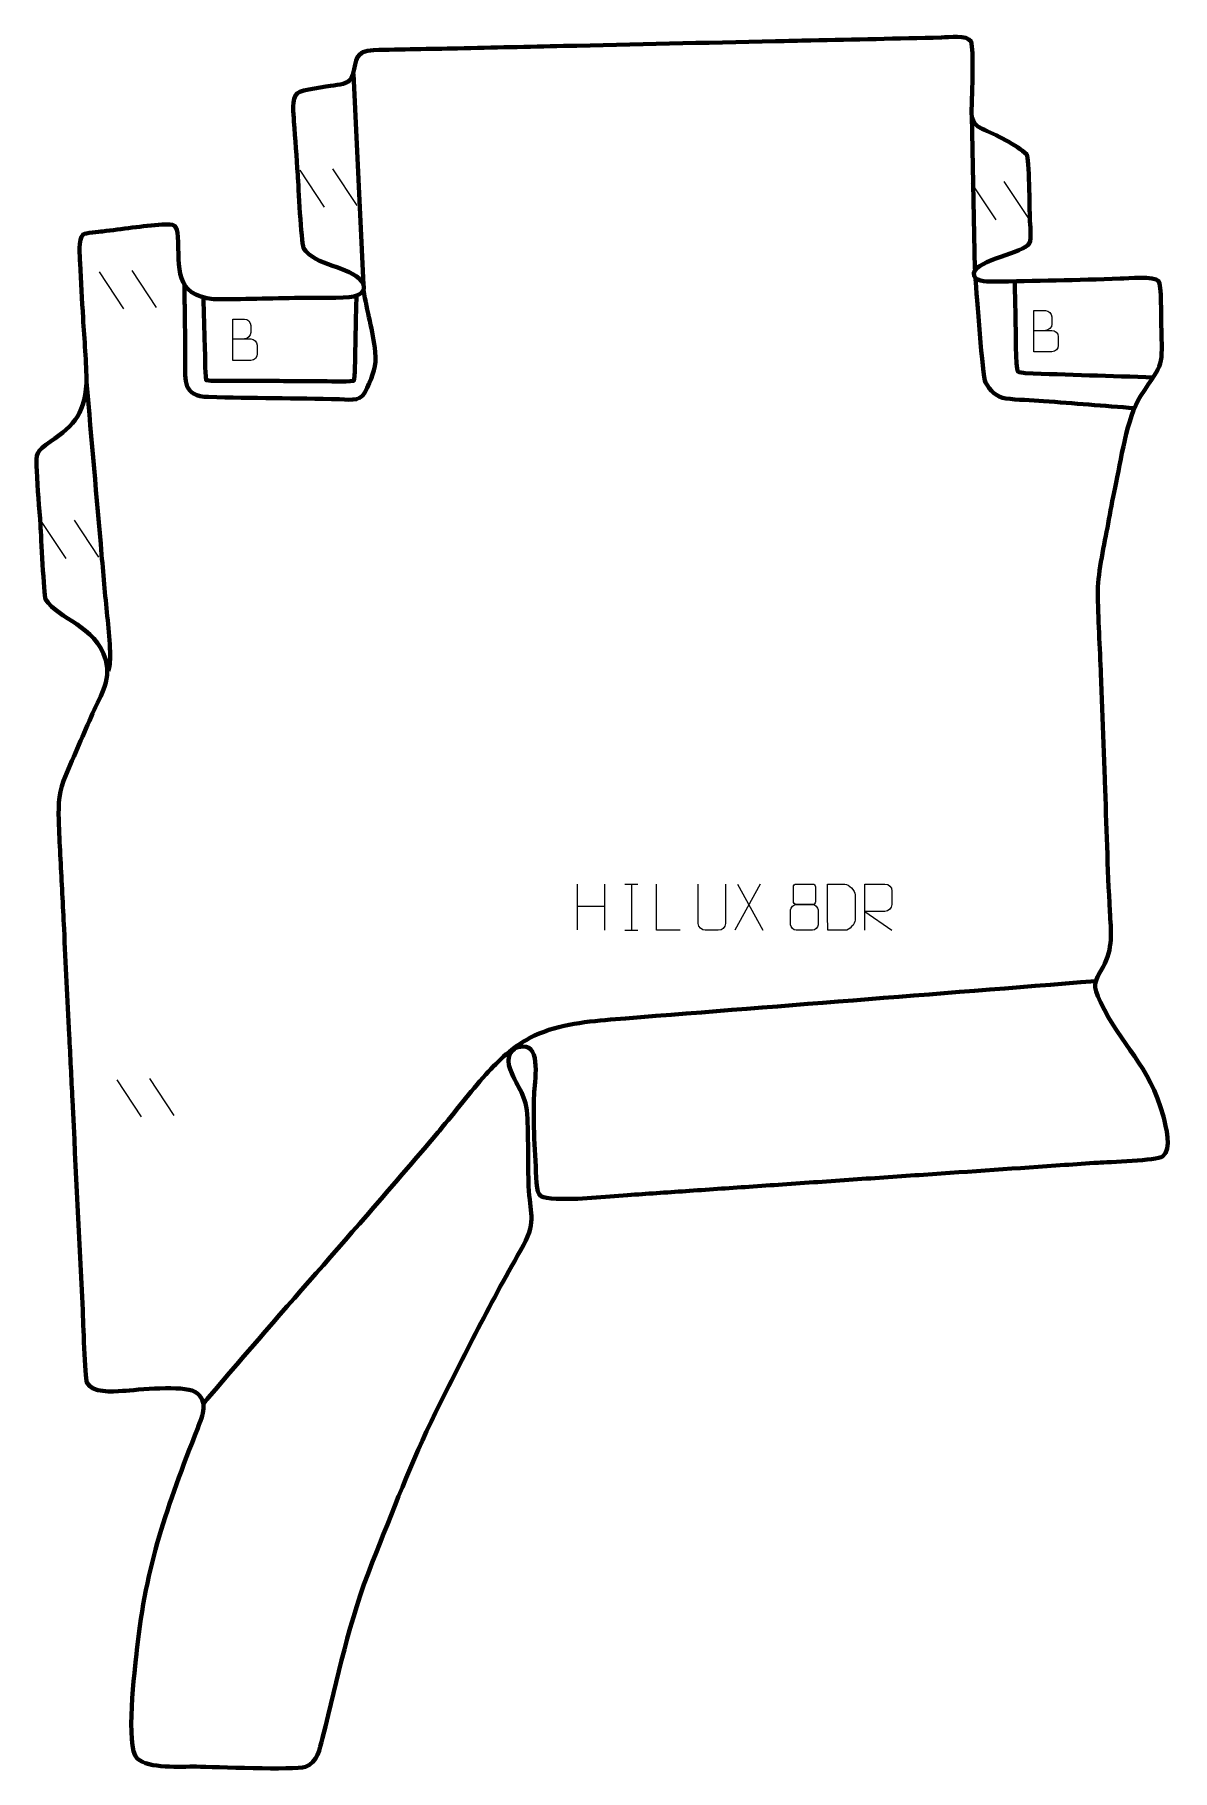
# Model space of a CAD drawing. Header units: millimetres. Extents: x -307 to 308, y -469 to 469.
import ezdxf

# ---------------------------------------------------------------- set-up
doc = ezdxf.new("R2010")
doc.units = ezdxf.units.MM
doc.header["$MEASUREMENT"] = 0
for name, color, linetype in [('layer 1', 7, 'Continuous'), ('layer 2', 7, 'Continuous'), ('layer 3', 7, 'Continuous')]:
    doc.layers.add(name, color=color, linetype=linetype)

msp = doc.modelspace()

# ---------------------------------------------------------------- linework, layer by layer
at = {"layer": 'layer 1', "color": 250, "lineweight": 9}
for points in [[(-163.4908, 395.9536), (-163.4908, 395.9536), (-150.2461, 375.9656), (-150.2461, 375.9656)], [(-145.7776, 396.7235), (-145.7776, 396.7235), (-132.5329, 376.7355), (-132.5329, 376.7355)], [(199.5177, 389.0745), (199.5177, 389.0745), (212.7624, 369.0865), (212.7624, 369.0865)], [(217.2309, 389.8444), (217.2309, 389.8444), (230.4756, 369.8564), (230.4756, 369.8564)], [(-271.97, 340.9203), (-271.97, 340.9203), (-258.7253, 320.9323), (-258.7253, 320.9323)], [(-254.2568, 341.6902), (-254.2568, 341.6902), (-241.0121, 321.7022), (-241.0121, 321.7022)], [(-285.4776, 206.7527), (-285.4776, 206.7527), (-272.2329, 186.7647), (-272.2329, 186.7647)], [(-303.1908, 205.9828), (-303.1908, 205.9828), (-289.9461, 185.9948), (-289.9461, 185.9948)], [(-13.4406, 10.0312), (-13.4406, 10.0312), (-13.4406, -14.7463), (-13.4406, -14.7463)], [(1.2027, 10.0312), (1.2027, 10.0312), (1.2027, -14.9223), (1.2027, -14.9223)], [(12.216, 10.0135), (12.216, 10.0135), (19.3841, 10.0135), (19.3841, 10.0135)], [(15.8, 10.0135), (15.8, 10.0135), (15.8, -14.94), (15.8, -14.94)], [(85.4685, 10.0135), (85.4685, 10.0135), (71.7279, -14.8823), (71.7279, -14.8823)], [(73.1825, 10.0135), (73.1825, 10.0135), (86.9231, -14.94), (86.9231, -14.94)], [(-13.4406, -1.8511), (-13.4406, -1.8511), (1.2027, -1.8507), (1.2027, -1.8507)], [(12.216, -14.94), (12.216, -14.94), (19.3841, -14.94), (19.3841, -14.94)], [(-262.4185, -95.8047), (-262.4185, -95.8047), (-249.1738, -115.7927), (-249.1738, -115.7927)], [(-244.7053, -95.0348), (-244.7053, -95.0348), (-231.4606, -115.0228), (-231.4606, -115.0228)]]:
    msp.add_open_spline(points, degree=3, dxfattribs=at)
for points, knots in [([(233.3363, 309.3084), (236.5953, 309.3088), (239.8547, 309.3088), (243.1144, 309.3084), (243.1144, 309.3084), (244.8837, 309.2929), (246.6066, 307.7379), (246.6066, 305.9021), (246.6066, 305.9021), (246.6063, 304.8913), (246.6063, 302.16), (246.6066, 301.1489), (246.6066, 301.1489), (246.6225, 299.4848), (245.2412, 297.681), (243.1618, 297.6962), (243.1618, 297.6962), (239.9018, 297.6965), (236.6421, 297.6965), (233.3828, 297.6962), (233.3828, 297.6962), (233.3828, 305.1466), (233.3828, 312.5967), (233.3828, 320.0465), (233.3828, 320.0465), (235.5089, 320.0465), (237.6353, 320.0465), (239.7618, 320.0465), (239.7618, 320.0465), (241.2673, 320.0623), (243.1453, 318.3511), (243.1612, 316.5934), (243.1612, 316.5934), (243.1608, 314.7428), (243.1608, 314.6121), (243.1612, 312.7612), (243.1612, 312.7612), (243.1766, 310.9106), (241.5157, 309.2929), (239.7153, 309.3084)], [0, 0, 0, 0, 0.09090909, 0.09090909, 0.09090909, 0.09090909, 0.18181818, 0.18181818, 0.18181818, 0.18181818, 0.27272727, 0.27272727, 0.27272727, 0.27272727, 0.36363636, 0.36363636, 0.36363636, 0.36363636, 0.45454545, 0.45454545, 0.45454545, 0.45454545, 0.54545455, 0.54545455, 0.54545455, 0.54545455, 0.63636364, 0.63636364, 0.63636364, 0.63636364, 0.72727273, 0.72727273, 0.72727273, 0.72727273, 0.81818182, 0.81818182, 0.81818182, 0.81818182, 1, 1, 1, 1]), ([(-199.738, 304.7187), (-196.479, 304.7191), (-193.2196, 304.7191), (-189.9599, 304.7187), (-189.9599, 304.7187), (-188.1906, 304.7032), (-186.4677, 303.1482), (-186.4677, 301.3124), (-186.4677, 301.3124), (-186.468, 300.3016), (-186.468, 297.5703), (-186.4677, 296.5592), (-186.4677, 296.5592), (-186.4518, 294.8951), (-187.8331, 293.0913), (-189.9125, 293.1065), (-189.9125, 293.1065), (-193.1725, 293.1068), (-196.4322, 293.1068), (-199.6915, 293.1065), (-199.6915, 293.1065), (-199.6915, 300.5569), (-199.6915, 308.007), (-199.6915, 315.4568), (-199.6915, 315.4568), (-197.5654, 315.4568), (-195.439, 315.4568), (-193.3125, 315.4568), (-193.3125, 315.4568), (-191.807, 315.4726), (-189.929, 313.7614), (-189.9131, 312.0037), (-189.9131, 312.0037), (-189.9135, 310.1531), (-189.9135, 310.0224), (-189.9131, 308.1715), (-189.9131, 308.1715), (-189.8977, 306.3209), (-191.5586, 304.7032), (-193.359, 304.7187)], [0, 0, 0, 0, 0.09090909, 0.09090909, 0.09090909, 0.09090909, 0.18181818, 0.18181818, 0.18181818, 0.18181818, 0.27272727, 0.27272727, 0.27272727, 0.27272727, 0.36363636, 0.36363636, 0.36363636, 0.36363636, 0.45454545, 0.45454545, 0.45454545, 0.45454545, 0.54545455, 0.54545455, 0.54545455, 0.54545455, 0.63636364, 0.63636364, 0.63636364, 0.63636364, 0.72727273, 0.72727273, 0.72727273, 0.72727273, 0.81818182, 0.81818182, 0.81818182, 0.81818182, 1, 1, 1, 1]), ([(42.2746, -14.9401), (42.2746, -14.9401), (29.3255, -14.9401), (29.3255, -14.9401), (29.3255, -14.9401), (29.3255, -14.9401), (29.3255, 10.0135), (29.3255, 10.0135)], [0, 0, 0, 0, 0.33333333, 0.33333333, 0.33333333, 0.33333333, 1, 1, 1, 1]), ([(66.6527, 10.0177), (66.6523, 4.4782), (66.7481, -5.7236), (66.7485, -11.264), (66.7485, -11.264), (66.6087, -13.5035), (64.9315, -14.9297), (62.7838, -14.9402), (62.7838, -14.9402), (60.4519, -14.9398), (58.12, -14.9398), (55.7885, -14.9402), (55.7885, -14.9402), (53.8635, -15.0417), (51.8914, -13.2252), (51.9026, -11.2807), (51.9026, -11.2807), (51.9029, -5.7188), (51.9983, 4.4566), (51.9979, 10.0177)], [0, 0, 0, 0, 0.16666667, 0.16666667, 0.16666667, 0.16666667, 0.33333333, 0.33333333, 0.33333333, 0.33333333, 0.5, 0.5, 0.5, 0.5, 0.66666667, 0.66666667, 0.66666667, 0.66666667, 1, 1, 1, 1]), ([(103.3721, 8.5476), (103.3721, 6.3346), (103.3721, 2.6523), (103.3721, 0.439), (103.3721, 0.439), (103.3871, -0.0684), (104.1945, -0.9998), (104.8946, -0.9986), (104.8946, -0.9986), (107.8645, -0.9984), (110.8347, -1.0833), (113.8051, -1.0836), (113.8051, -1.0836), (114.6022, -1.0794), (115.3229, -0.2891), (115.3203, 0.4316), (115.3203, 0.4316), (115.32, 2.6476), (115.32, 6.3323), (115.3203, 8.5476), (115.3203, 8.5476), (115.3018, 9.2584), (114.6904, 10.0188), (113.8565, 10.0114), (113.8565, 10.0114), (110.8394, 10.0111), (107.8225, 10.0111), (104.8059, 10.0114), (104.8059, 10.0114), (104.1795, 10.019), (103.3554, 9.308), (103.3721, 8.5476)], [0, 0, 0, 0, 0.11111111, 0.11111111, 0.11111111, 0.11111111, 0.22222222, 0.22222222, 0.22222222, 0.22222222, 0.33333333, 0.33333333, 0.33333333, 0.33333333, 0.44444444, 0.44444444, 0.44444444, 0.44444444, 0.55555556, 0.55555556, 0.55555556, 0.55555556, 0.66666667, 0.66666667, 0.66666667, 0.66666667, 0.77777778, 0.77777778, 0.77777778, 0.77777778, 1, 1, 1, 1]), ([(121.9332, -14.9119), (124.265, -14.9115), (129.2152, -14.9355), (131.5467, -14.9358), (131.5467, -14.9358), (133.4717, -15.0412), (136.7903, -11.4996), (136.7791, -9.4823), (136.7791, -9.4823), (136.7787, -3.7122), (136.7787, -1.5425), (136.7791, 4.2268), (136.7791, 4.2268), (136.7748, 6.3649), (133.4003, 10.025), (131.2479, 10.0115), (131.2479, 10.0115), (128.9222, 10.0115), (124.1979, 10.0115), (121.8718, 10.0115), (121.8718, 10.0115), (121.8722, 4.2646), (121.9335, -9.1646), (121.9332, -14.9119)], [0, 0, 0, 0, 0.14285714, 0.14285714, 0.14285714, 0.14285714, 0.28571429, 0.28571429, 0.28571429, 0.28571429, 0.42857143, 0.42857143, 0.42857143, 0.42857143, 0.57142857, 0.57142857, 0.57142857, 0.57142857, 0.71428571, 0.71428571, 0.71428571, 0.71428571, 1, 1, 1, 1]), ([(141.9935, -14.94), (141.9935, -14.94), (141.9935, 10.0135), (141.9935, 10.0135), (141.9935, 10.0135), (145.5883, 10.0135), (149.1838, 10.0135), (152.779, 10.0135), (152.779, 10.0135), (155.1043, 9.9758), (156.6616, 8.4858), (156.6575, 6.1194), (156.6575, 6.1194), (156.6571, 4.0839), (156.6571, 1.0245), (156.6575, -1.0115), (156.6575, -1.0115), (156.651, -2.887), (154.8387, -4.8288), (152.8292, -4.8479), (152.8292, -4.8479), (152.8292, -4.8479), (141.9935, -4.8479), (141.9935, -4.8479), (141.9935, -4.8479), (141.9935, -4.8479), (156.6482, -14.94), (156.6482, -14.94)], [0, 0, 0, 0, 0.125, 0.125, 0.125, 0.125, 0.25, 0.25, 0.25, 0.25, 0.375, 0.375, 0.375, 0.375, 0.5, 0.5, 0.5, 0.5, 0.625, 0.625, 0.625, 0.625, 0.75, 0.75, 0.75, 0.75, 1, 1, 1, 1]), ([(101.9133, -3.9706), (101.9133, -7.1414), (101.9133, -8.8435), (101.9133, -12.0149), (101.9133, -12.0149), (101.9048, -13.2368), (103.6027, -14.9295), (104.8553, -14.938), (104.8553, -14.938), (107.8384, -14.9377), (110.8217, -14.9377), (113.8051, -14.938), (113.8051, -14.938), (115.1284, -14.9263), (116.7488, -13.3047), (116.7377, -12.0055), (116.7377, -12.0055), (116.7374, -8.8373), (116.7374, -7.1385), (116.7377, -3.9706), (116.7377, -3.9706), (116.668, -2.5902), (115.0902, -1.0116), (113.7848, -1.0177), (113.7848, -1.0177), (110.8082, -1.018), (107.8316, -1.018), (104.8553, -1.0177), (104.8553, -1.0177), (103.7758, -1.0113), (101.9295, -2.5902), (101.9133, -3.9706)], [0, 0, 0, 0, 0.11111111, 0.11111111, 0.11111111, 0.11111111, 0.22222222, 0.22222222, 0.22222222, 0.22222222, 0.33333333, 0.33333333, 0.33333333, 0.33333333, 0.44444444, 0.44444444, 0.44444444, 0.44444444, 0.55555556, 0.55555556, 0.55555556, 0.55555556, 0.66666667, 0.66666667, 0.66666667, 0.66666667, 0.77777778, 0.77777778, 0.77777778, 0.77777778, 1, 1, 1, 1])]:
    msp.add_open_spline(points, degree=3, knots=knots, dxfattribs=at)
at = {"layer": 'layer 2', "color": 142, "lineweight": 158}
for points in [[(-134.4584, 447.9218), (-134.4584, 447.9218), (-128.9339, 333.8815), (-128.9339, 333.8815)], [(199.8034, 425.4753), (199.8034, 425.4753), (201.525, 342.5189), (201.525, 342.5189)]]:
    msp.add_open_spline(points, degree=3, dxfattribs=at)
for points, knots in [([(-129.017, 331.1619), (-127.0714, 319.3046), (-123.9514, 309.4886), (-122.6232, 297.615), (-122.6232, 297.615), (-121.7525, 289.8306), (-124.0174, 285.243), (-126.9395, 278.2358), (-126.9395, 278.2358), (-130.1491, 270.5391), (-134.3422, 271.8539), (-141.9312, 272.065), (-141.9312, 272.065), (-165.5508, 272.6936), (-189.1929, 272.6836), (-212.7972, 273.3154), (-212.7972, 273.3154), (-226.4666, 273.6815), (-225.4553, 281.7767), (-225.3587, 292.8289), (-225.3587, 292.8289), (-225.2855, 301.2048), (-225.4878, 309.9053), (-225.5939, 318.3071), (-225.5939, 318.3071), (-225.6698, 323.7102), (-225.7457, 329.1134), (-225.8215, 334.5166)], [0, 0, 0, 0, 0.125, 0.125, 0.125, 0.125, 0.25, 0.25, 0.25, 0.25, 0.375, 0.375, 0.375, 0.375, 0.5, 0.5, 0.5, 0.5, 0.625, 0.625, 0.625, 0.625, 0.75, 0.75, 0.75, 0.75, 1, 1, 1, 1]), ([(201.8784, 337.0415), (202.5139, 329.1894), (205.4796, 284.6328), (207.319, 281.1615), (207.319, 281.1615), (209.6814, 276.7031), (213.1489, 273.2673), (218.2699, 272.5303), (218.2699, 272.5303), (224.4214, 271.645), (232.1032, 271.6423), (238.5468, 271.1266), (238.5468, 271.1266), (254.9451, 269.8143), (271.3491, 268.5741), (287.7496, 267.289)], [0, 0, 0, 0, 0.2, 0.2, 0.2, 0.2, 0.4, 0.4, 0.4, 0.4, 0.6, 0.6, 0.6, 0.6, 1, 1, 1, 1]), ([(298.2443, 283.8643), (275.1043, 284.7003), (251.7544, 285.2224), (228.6556, 286.25), (228.6556, 286.25), (227.8334, 286.2866), (225.2089, 286.5236), (224.6756, 287.1604), (224.6756, 287.1604), (223.5922, 288.4539), (223.5981, 311.4259), (223.5174, 315.0756), (223.5174, 315.0756), (223.3702, 321.7322), (223.2233, 328.3888), (223.0761, 335.0454), (223.0761, 335.0454), (223.0761, 335.0454), (223.0551, 335.9963), (223.0551, 335.9963)], [0, 0, 0, 0, 0.16666667, 0.16666667, 0.16666667, 0.16666667, 0.33333333, 0.33333333, 0.33333333, 0.33333333, 0.5, 0.5, 0.5, 0.5, 0.66666667, 0.66666667, 0.66666667, 0.66666667, 1, 1, 1, 1]), ([(-132.7797, 328.0357), (-132.9272, 322.2532), (-133.0748, 316.4708), (-133.2223, 310.6883), (-133.2223, 310.6883), (-133.4261, 302.7043), (-133.4672, 294.4582), (-133.768, 286.5227), (-133.768, 286.5227), (-133.8307, 284.8682), (-133.9606, 283.7395), (-134.2923, 282.1215), (-134.2923, 282.1215), (-138.6098, 281.3526), (-148.1722, 281.8387), (-153.0597, 281.8602), (-153.0597, 281.8602), (-159.4263, 281.8881), (-165.7928, 281.9163), (-172.1593, 281.9443), (-172.1593, 281.9443), (-184.2724, 281.9976), (-196.423, 281.9502), (-208.5245, 282.026), (-208.5245, 282.026), (-210.4204, 282.0379), (-212.1044, 282.1549), (-213.9866, 282.3261), (-213.9866, 282.3261), (-214.7011, 287.7174), (-214.5907, 295.5507), (-214.7649, 301.2192), (-214.7649, 301.2192), (-215.0288, 309.8096), (-215.2928, 318.4002), (-215.5567, 326.9906)], [0, 0, 0, 0, 0.1, 0.1, 0.1, 0.1, 0.2, 0.2, 0.2, 0.2, 0.3, 0.3, 0.3, 0.3, 0.4, 0.4, 0.4, 0.4, 0.5, 0.5, 0.5, 0.5, 0.6, 0.6, 0.6, 0.6, 0.7, 0.7, 0.7, 0.7, 0.8, 0.8, 0.8, 0.8, 1, 1, 1, 1]), ([(-278.7266, 281.3426), (-276.0048, 250.2393), (-273.283, 219.1362), (-270.5611, 188.0329), (-270.5611, 188.0329), (-270.0334, 182.0027), (-269.5057, 175.9725), (-268.978, 169.9422), (-268.978, 169.9422), (-267.9768, 158.6637), (-266.4733, 146.7419), (-265.9661, 135.5075), (-265.9661, 135.5075), (-265.7828, 131.4497), (-266.1244, 129.0831), (-266.8821, 125.1422)], [0, 0, 0, 0, 0.2, 0.2, 0.2, 0.2, 0.4, 0.4, 0.4, 0.4, 0.6, 0.6, 0.6, 0.6, 1, 1, 1, 1]), ([(266.9571, -42.4031), (179.4828, -49.4845), (91.9815, -56.2258), (4.5045, -63.2732), (4.5045, -63.2732), (-10.2222, -64.4605), (-25.7857, -66.2235), (-39.0528, -73.1689), (-39.0528, -73.1689), (-48.3357, -78.1496), (-55.8127, -85.1727), (-62.8562, -92.9067), (-62.8562, -92.9067), (-67.1767, -97.693), (-71.2667, -102.7157), (-75.3258, -107.7245), (-75.3258, -107.7245), (-79.5448, -112.9402), (-83.6904, -118.2203), (-87.9866, -123.3726), (-87.9866, -123.3726), (-87.9866, -123.3726), (-88.5827, -124.0875), (-88.5827, -124.0875), (-88.5827, -124.0875), (-129.4563, -172.4311), (-171.9239, -219.3962), (-212.9114, -267.6454), (-212.9114, -267.6454), (-213.7349, -268.6152), (-214.5585, -269.5848), (-215.3822, -270.5543)], [0, 0, 0, 0, 0.11111111, 0.11111111, 0.11111111, 0.11111111, 0.22222222, 0.22222222, 0.22222222, 0.22222222, 0.33333333, 0.33333333, 0.33333333, 0.33333333, 0.44444444, 0.44444444, 0.44444444, 0.44444444, 0.55555556, 0.55555556, 0.55555556, 0.55555556, 0.66666667, 0.66666667, 0.66666667, 0.66666667, 0.77777778, 0.77777778, 0.77777778, 0.77777778, 1, 1, 1, 1])]:
    msp.add_open_spline(points, degree=3, knots=knots, dxfattribs=at)
at = {"layer": 'layer 3', "color": 242, "lineweight": 158}
msp.add_open_spline([(45.1707, -155.9626), (56.602, -155.1738), (68.0333, -154.385), (79.4647, -153.5962), (79.4647, -153.5962), (85.4979, -153.1799), (91.531, -152.7636), (97.5643, -152.3474), (97.5643, -152.3474), (103.9151, -151.9091), (110.2657, -151.4709), (116.6165, -151.0327), (116.6165, -151.0327), (129.318, -150.1563), (142.0195, -149.2798), (154.721, -148.4034), (154.721, -148.4034), (161.0717, -147.9653), (167.4224, -147.527), (173.7732, -147.0888), (173.7732, -147.0888), (199.1762, -145.336), (224.5791, -143.5832), (249.9821, -141.8303), (249.9821, -141.8303), (256.0152, -141.414), (262.0485, -140.9977), (268.0817, -140.5813), (268.0817, -140.5813), (273.6399, -140.3176), (299.9161, -139.4834), (302.9604, -137.2227), (302.9604, -137.2227), (308.2316, -133.3084), (304.7172, -121.0717), (303.4484, -115.5733), (303.4484, -115.5733), (295.6603, -87.4864), (280.7284, -77.4781), (269.3655, -53.755), (269.3655, -53.755), (265.1191, -44.1937), (265.7491, -43.5857), (270.7828, -34.7537), (270.7828, -34.7537), (276.3355, -25.0109), (275.0536, -15.4621), (274.4681, -4.729), (274.4681, -4.729), (273.1969, 18.5697), (272.6229, 42.2581), (271.7706, 65.6097), (271.7706, 65.6097), (271.5385, 71.9693), (271.3064, 78.3291), (271.0743, 84.6888), (271.0743, 84.6888), (270.6101, 97.4083), (270.1459, 110.1277), (269.6817, 122.8472), (269.6817, 122.8472), (269.1244, 137.8399), (268.0357, 153.6731), (268.0066, 168.5755), (268.0066, 168.5755), (268.1132, 179.3363), (271.5919, 193.6992), (273.5007, 204.6621), (273.5007, 204.6621), (274.6861, 211.4703), (275.7925, 217.6438), (277.3087, 224.4076), (277.3087, 224.4076), (280.3406, 238.3349), (283.658, 262.2519), (291.05, 273.8084), (291.05, 273.8084), (304.0244, 293.1563), (302.7054, 288.4934), (302.3, 312.6566), (302.3, 312.6566), (302.2458, 316.1747), (302.3438, 334.1881), (300.8646, 335.9669), (300.8646, 335.9669), (298.4589, 338.8602), (284.3922, 337.3984), (279.9678, 337.2694), (279.9678, 337.2694), (256.9767, 336.6051), (233.9951, 335.9023), (210.9941, 335.6609), (210.9941, 335.6609), (207.8805, 335.6294), (200.4258, 335.5745), (200.8569, 340.3052), (200.8569, 340.3052), (202.6454, 347.5993), (228.1068, 351.1012), (230.9341, 356.3447), (230.9341, 356.3447), (232.3064, 358.8901), (231.3423, 366.6345), (231.2171, 369.8315), (231.2171, 369.8315), (231.0756, 374.3015), (230.841, 402.7624), (229.536, 404.3194), (229.536, 404.3194), (224.3094, 409.5339), (212.3451, 415.2796), (205.4246, 418.3294), (205.4246, 418.3294), (198.3478, 421.4481), (199.7045, 426.8984), (199.8912, 433.6872), (199.8912, 433.6872), (200.0767, 440.4306), (200.8657, 459.8518), (199.495, 465.4912), (199.495, 465.4912), (197.264, 469.1383), (187.4365, 467.7676), (183.4411, 467.6565), (183.4411, 467.6565), (159.9038, 467.0016), (136.3333, 466.5899), (112.79, 466.0608), (112.79, 466.0608), (106.4267, 465.9175), (100.0634, 465.7741), (93.7, 465.6309), (93.7, 465.6309), (55.52, 464.771), (17.34, 463.9111), (-20.8401, 463.0512), (-20.8401, 463.0512), (-39.9301, 462.6212), (-59.0201, 462.1913), (-78.1101, 461.7614), (-78.1101, 461.7614), (-93.2641, 461.4248), (-108.4251, 461.261), (-123.576, 460.8156), (-123.576, 460.8156), (-133.7501, 460.1988), (-132.5738, 455.5959), (-134.7899, 447.626), (-134.7899, 447.626), (-136.6276, 442.3632), (-139.9223, 442.6527), (-145.0535, 441.7318), (-145.0535, 441.7318), (-148.9095, 441.0733), (-162.3703, 439.539), (-164.7482, 437.5176), (-164.7482, 437.5176), (-168.0979, 434.6704), (-166.8838, 426.2099), (-166.596, 422.2889), (-166.596, 422.2889), (-165.8894, 412.6606), (-165.1743, 403.0754), (-164.5169, 393.4398), (-164.5169, 393.4398), (-164.0791, 386.9111), (-162.8226, 357.7791), (-161.3716, 353.8096), (-161.3716, 353.8096), (-155.3324, 343.9483), (-136.3563, 344.1456), (-130.0461, 335.9172), (-130.0461, 335.9172), (-126.9347, 331.8599), (-129.728, 328.6996), (-134.1576, 327.7058), (-134.1576, 327.7058), (-139.5312, 326.5001), (-156.8197, 326.9907), (-163.4223, 326.9046), (-163.4223, 326.9046), (-178.7984, 326.6907), (-194.6814, 325.9863), (-209.9974, 326.2714), (-209.9974, 326.2714), (-231.4978, 328.2877), (-228.3853, 343.1804), (-229.3507, 359.8768), (-229.3507, 359.8768), (-229.784, 366.42), (-230.8949, 366.9016), (-237.912, 366.4784), (-237.912, 366.4784), (-248.3263, 365.7959), (-259.6526, 364.0111), (-270.1687, 362.8091), (-270.1687, 362.8091), (-271.6734, 362.6371), (-279.6301, 361.9215), (-280.5569, 361.1437), (-280.5569, 361.1437), (-283.3324, 358.8146), (-282.3251, 349.2603), (-282.2043, 345.5976), (-282.2043, 345.5976), (-281.8776, 335.6937), (-281.131, 325.807), (-280.5893, 315.9131), (-280.5893, 315.9131), (-279.9624, 304.6323), (-278.6735, 291.8052), (-278.7423, 280.6764), (-278.7423, 280.6764), (-279.9622, 262.6952), (-286.6881, 256.9273), (-300.7815, 247.4331), (-300.7815, 247.4331), (-306.7368, 243.1817), (-305.7997, 240.388), (-305.6019, 233.3235), (-305.6019, 233.3235), (-305.3346, 223.7744), (-304.2097, 213.5396), (-303.5994, 203.881), (-303.5994, 203.881), (-303.2591, 198.2531), (-301.7737, 166.4892), (-300.9382, 164.0045), (-300.9382, 164.0045), (-293.6394, 152.7059), (-273.9924, 150.0811), (-268.3609, 131.1221), (-268.3609, 131.1221), (-265.2517, 119.4978), (-271.793, 110.7145), (-276.2776, 100.358), (-276.2776, 100.358), (-281.202, 88.9824), (-286.4735, 77.2258), (-291.1006, 65.7725), (-291.1006, 65.7725), (-294.159, 58.2019), (-293.9578, 50.0203), (-293.6481, 41.9898), (-293.6481, 41.9898), (-293.1736, 29.6855), (-292.4356, 17.2454), (-291.8314, 4.9305), (-291.8314, 4.9305), (-291.5192, -1.4311), (-291.2071, -7.7927), (-290.8949, -14.1543), (-290.8949, -14.1543), (-289.9584, -33.2393), (-289.022, -52.3243), (-288.0855, -71.4093), (-288.0855, -71.4093), (-287.5082, -83.1783), (-286.9307, -94.9474), (-286.3532, -106.7165), (-286.3532, -106.7165), (-284.4959, -144.5683), (-282.6386, -182.4202), (-280.7813, -220.272), (-280.7813, -220.272), (-280.504, -226.0327), (-279.6524, -256.4064), (-278.5767, -259.4145), (-278.5767, -259.4145), (-275.8463, -265.2098), (-264.6057, -264.3035), (-259.2962, -263.9703), (-259.2962, -263.9703), (-250.8293, -263.3581), (-226.8452, -260.8144), (-220.091, -264.3669), (-220.091, -264.3669), (-212.3753, -269.5732), (-215.8752, -276.9287), (-218.642, -284.0917), (-218.642, -284.0917), (-235.236, -327.0437), (-246.5933, -357.3785), (-251.4811, -403.8894), (-251.4811, -403.8894), (-252.5817, -414.1822), (-257.8707, -456.1762), (-251.3768, -462.6328), (-251.3768, -462.6328), (-244.9178, -468.3815), (-228.0362, -466.901), (-219.3475, -467.0639), (-219.3475, -467.0639), (-209.4592, -467.2568), (-166.8452, -469.0309), (-160.4193, -467.1258), (-160.4193, -467.1258), (-153.5714, -464.6392), (-152.8632, -457.7999), (-151.1522, -451.4479), (-151.1522, -451.4479), (-142.6534, -418.7175), (-137.07, -388.486), (-124.2347, -356.7698), (-124.2347, -356.7698), (-113.1295, -328.963), (-103.3995, -302.6311), (-90.009, -275.6642), (-90.009, -275.6642), (-74.6921, -244.8898), (-59.7525, -214.9994), (-42.454, -185.2305), (-42.454, -185.2305), (-35.3417, -171.2836), (-39.1854, -167.8445), (-39.7092, -153.252), (-39.7092, -153.252), (-40.1443, -141.1308), (-39.8842, -129.0121), (-40.3737, -116.8785), (-40.3737, -116.8785), (-40.9943, -102.9075), (-45.2914, -101.5588), (-49.6682, -90.1174), (-49.6682, -90.1174), (-52.0581, -83.8697), (-50.208, -78.2454), (-42.7606, -77.8015), (-42.7606, -77.8015), (-32.7762, -77.2064), (-36.562, -97.3938), (-36.8222, -103.5485), (-36.8222, -103.5485), (-37.3703, -119.0046), (-36.2809, -135.9505), (-35.4287, -151.4747), (-35.4287, -151.4747), (-34.8757, -159.7125), (-33.1739, -159.5749), (-24.7892, -160.056), (-24.7892, -160.056), (-13.0027, -160.7325), (1.5354, -158.9733), (13.6923, -158.1346), (13.6923, -158.1346), (24.1851, -157.4108), (34.6779, -156.6866), (45.1707, -155.9626)], degree=3, knots=[0, 0, 0, 0, 0.01136364, 0.01136364, 0.01136364, 0.01136364, 0.02272727, 0.02272727, 0.02272727, 0.02272727, 0.03409091, 0.03409091, 0.03409091, 0.03409091, 0.04545455, 0.04545455, 0.04545455, 0.04545455, 0.05681818, 0.05681818, 0.05681818, 0.05681818, 0.06818182, 0.06818182, 0.06818182, 0.06818182, 0.07954545, 0.07954545, 0.07954545, 0.07954545, 0.09090909, 0.09090909, 0.09090909, 0.09090909, 0.10227273, 0.10227273, 0.10227273, 0.10227273, 0.11363636, 0.11363636, 0.11363636, 0.11363636, 0.125, 0.125, 0.125, 0.125, 0.13636364, 0.13636364, 0.13636364, 0.13636364, 0.14772727, 0.14772727, 0.14772727, 0.14772727, 0.15909091, 0.15909091, 0.15909091, 0.15909091, 0.17045455, 0.17045455, 0.17045455, 0.17045455, 0.18181818, 0.18181818, 0.18181818, 0.18181818, 0.19318182, 0.19318182, 0.19318182, 0.19318182, 0.20454545, 0.20454545, 0.20454545, 0.20454545, 0.21590909, 0.21590909, 0.21590909, 0.21590909, 0.22727273, 0.22727273, 0.22727273, 0.22727273, 0.23863636, 0.23863636, 0.23863636, 0.23863636, 0.25, 0.25, 0.25, 0.25, 0.26136364, 0.26136364, 0.26136364, 0.26136364, 0.27272727, 0.27272727, 0.27272727, 0.27272727, 0.28409091, 0.28409091, 0.28409091, 0.28409091, 0.29545455, 0.29545455, 0.29545455, 0.29545455, 0.30681818, 0.30681818, 0.30681818, 0.30681818, 0.31818182, 0.31818182, 0.31818182, 0.31818182, 0.32954545, 0.32954545, 0.32954545, 0.32954545, 0.34090909, 0.34090909, 0.34090909, 0.34090909, 0.35227273, 0.35227273, 0.35227273, 0.35227273, 0.36363636, 0.36363636, 0.36363636, 0.36363636, 0.375, 0.375, 0.375, 0.375, 0.38636364, 0.38636364, 0.38636364, 0.38636364, 0.39772727, 0.39772727, 0.39772727, 0.39772727, 0.40909091, 0.40909091, 0.40909091, 0.40909091, 0.42045455, 0.42045455, 0.42045455, 0.42045455, 0.43181818, 0.43181818, 0.43181818, 0.43181818, 0.44318182, 0.44318182, 0.44318182, 0.44318182, 0.45454545, 0.45454545, 0.45454545, 0.45454545, 0.46590909, 0.46590909, 0.46590909, 0.46590909, 0.47727273, 0.47727273, 0.47727273, 0.47727273, 0.48863636, 0.48863636, 0.48863636, 0.48863636, 0.5, 0.5, 0.5, 0.5, 0.51136364, 0.51136364, 0.51136364, 0.51136364, 0.52272727, 0.52272727, 0.52272727, 0.52272727, 0.53409091, 0.53409091, 0.53409091, 0.53409091, 0.54545455, 0.54545455, 0.54545455, 0.54545455, 0.55681818, 0.55681818, 0.55681818, 0.55681818, 0.56818182, 0.56818182, 0.56818182, 0.56818182, 0.57954545, 0.57954545, 0.57954545, 0.57954545, 0.59090909, 0.59090909, 0.59090909, 0.59090909, 0.60227273, 0.60227273, 0.60227273, 0.60227273, 0.61363636, 0.61363636, 0.61363636, 0.61363636, 0.625, 0.625, 0.625, 0.625, 0.63636364, 0.63636364, 0.63636364, 0.63636364, 0.64772727, 0.64772727, 0.64772727, 0.64772727, 0.65909091, 0.65909091, 0.65909091, 0.65909091, 0.67045455, 0.67045455, 0.67045455, 0.67045455, 0.68181818, 0.68181818, 0.68181818, 0.68181818, 0.69318182, 0.69318182, 0.69318182, 0.69318182, 0.70454545, 0.70454545, 0.70454545, 0.70454545, 0.71590909, 0.71590909, 0.71590909, 0.71590909, 0.72727273, 0.72727273, 0.72727273, 0.72727273, 0.73863636, 0.73863636, 0.73863636, 0.73863636, 0.75, 0.75, 0.75, 0.75, 0.76136364, 0.76136364, 0.76136364, 0.76136364, 0.77272727, 0.77272727, 0.77272727, 0.77272727, 0.78409091, 0.78409091, 0.78409091, 0.78409091, 0.79545455, 0.79545455, 0.79545455, 0.79545455, 0.80681818, 0.80681818, 0.80681818, 0.80681818, 0.81818182, 0.81818182, 0.81818182, 0.81818182, 0.82954545, 0.82954545, 0.82954545, 0.82954545, 0.84090909, 0.84090909, 0.84090909, 0.84090909, 0.85227273, 0.85227273, 0.85227273, 0.85227273, 0.86363636, 0.86363636, 0.86363636, 0.86363636, 0.875, 0.875, 0.875, 0.875, 0.88636364, 0.88636364, 0.88636364, 0.88636364, 0.89772727, 0.89772727, 0.89772727, 0.89772727, 0.90909091, 0.90909091, 0.90909091, 0.90909091, 0.92045455, 0.92045455, 0.92045455, 0.92045455, 0.93181818, 0.93181818, 0.93181818, 0.93181818, 0.94318182, 0.94318182, 0.94318182, 0.94318182, 0.95454545, 0.95454545, 0.95454545, 0.95454545, 0.96590909, 0.96590909, 0.96590909, 0.96590909, 0.97727273, 0.97727273, 0.97727273, 0.97727273, 1, 1, 1, 1], dxfattribs=at)

doc.saveas('drawing.dxf')
